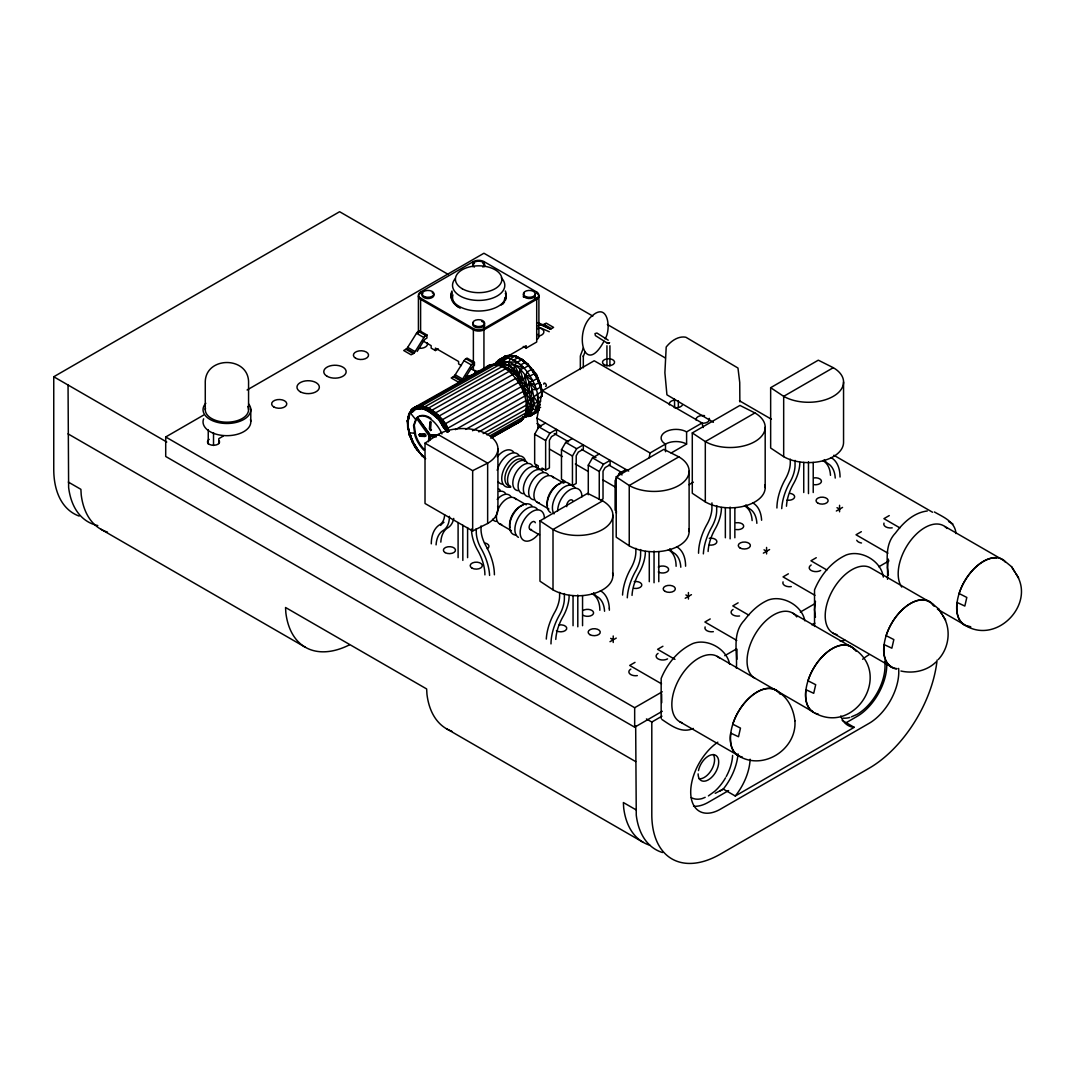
<?xml version="1.0" encoding="UTF-8"?>
<svg xmlns="http://www.w3.org/2000/svg" width="1075" height="1075" viewBox="0 0 1075 1075"><rect width="100%" height="100%" fill="white"/><g stroke="black" fill="none" stroke-linecap="round" stroke-linejoin="round"><path stroke-width="1.5" d="M580.339 356.215L580.339 369.504M539.018 410.032L530.781 415.729L524.116 416.778L530.781 415.729L539.018 410.032L522.88 417.597C534.275 412.061 531.05 396.07 526.952 386.651L522.987 385.697L447.536 428.334C441.879 432.083 441.368 417.866 436.181 416.657C429.678 408.661 413.472 403.071 408.769 415.729L409.468 415.125L407.922 421.722L407.895 428.159L407.963 419.949L407.344 420.809L408.433 429.731L407.64 420.191L409.602 412.921L407.6 421.454C410.771 390.883 443.881 412.773 448.92 431.384M513.192 356.524L510.518 355.274L511.203 355.502L503.543 360.81L502.2 366.575L428.643 408.003C422.892 406.014 415.461 404.711 411.214 410.18L414.09 408.554M542.284 395.909L540.483 385.401L537.285 377.755L527.704 364.385L534.974 373.455M407.936 427.218L407.963 424.088M739.855 401.848L739.734 382.485L737.974 368.04L685.863 337.241C678.204 335.696 670.746 341.299 666.204 347.01L664.888 372.743L666.93 394.821L713.397 422.287M431.29 543.843L431.344 541.8A42.409 24.483 60 0 1 439.232 525.03L440.226 524.412A24.47 14.123 60 0 0 444.647 514.912M550.991 643.912L551.045 641.815A42.409 24.483 -60 0 1 558.946 615.921L559.941 614.148A24.47 14.123 -60 0 0 564.362 599.541L564.402 593.561M698.548 553.235L698.602 551.139A42.409 24.483 -60 0 1 706.503 525.245L707.498 523.471A24.47 14.123 -60 0 0 711.919 508.878L711.959 502.885M776.916 507.991L776.983 505.895A42.409 24.483 -60 0 1 784.871 480.001L785.865 478.227A24.47 14.123 -60 0 0 790.286 463.621L790.327 459.159M490.146 435.738L524.761 416.24C530.109 400.034 520.945 382.391 509.214 371.372C507.911 367.274 508.435 362.53 510.235 358.647L514.562 356.215L516.82 356.551L519.615 358.526L516.336 357.196L522.92 360.488L529.343 366.091L522.907 360.098L516.107 356.457C530.862 364.008 540.658 379.811 542.27 396.137M445.346 429.436C439.635 419.048 423.671 400.572 410.959 412.572C416.307 411.658 413.217 405.812 418.645 405.893L492.189 364.452C503.167 362.772 512.775 370.364 518.822 378.857L518.58 382.498L445.037 423.926C439.487 416.966 433.346 410.368 425.149 406.592L498.706 365.151L514.455 364.909L524.116 368.134C534.611 379.905 545.858 403.528 530.781 415.729L530.445 413.539C543.305 393.625 517.129 348.905 492.767 365.03L489.34 365.191L413.284 408.07L411.214 410.18M428.522 441.771L428.952 435.684L416.603 418.457L417.651 417.503L430.403 435.294L430.363 436.638L436.369 436.84M429.422 428.925C431.062 407.976 430.954 438.587 430.148 428.522L430.712 421.884M430.081 440.024L430.403 435.294L417.409 417.57L419.626 415.998A22.172 12.645 60.6 0 1 430.9 418.377M527.704 364.385L528.443 365.702L524.116 368.134C518.298 362.06 509.698 355.758 500.869 358.687L497.456 364.25L492.767 365.03L503.543 360.81M661.622 694.02L661.716 702.728M736.98 649.192L736.926 659.311M815.441 601.247L814.527 609.727L815.441 617.157M888.407 559.107L887.507 567.6L888.407 575.031M448.772 431.451L442.174 419.814L515.731 378.373L523.391 379.986L527.261 371.869L531.587 369.437C539.946 376.384 539.663 378.669 529.075 382.257L526.952 386.651L523.391 379.986L513.998 369.047L514.455 364.909C523.202 355.906 527.314 363.122 514.562 356.215L521.59 359.722L528.443 365.702L521.966 359.561L528.389 364.707M521.079 386.893L518.822 378.857C526.307 389.325 530.163 402.722 526.562 415.34L532.985 409.212L536.304 409.736L540.631 407.304M541.8 390.494L540.604 384.796L540.631 387.148L536.304 389.593L532.125 389.553L530.647 400.29L525.85 400.666L472.489 430.726M408.137 418.699L408.513 416.2M526.414 409.199L527.758 400.222L530.566 406.404L528.053 406.928L526.414 409.199L483.145 433.588M514.455 364.909L518.983 373.993L513.837 372.931L512.573 374.637L439.03 416.079C437.713 413.942 434.999 416.818 437.041 418.094C434.488 415.138 414.587 402.467 432.177 410.099L505.72 368.658L508.368 368.335L518.983 373.993L519.924 369.504L524.116 368.134L517.263 362.154L510.235 358.647M432.177 410.099L430.618 412.491L424.034 409.199L425.095 409.078M538.132 428.159L537.003 418.162L542.284 390.736L594.206 360.757L702.015 422.999L703.144 427.568M649.152 457.816L650.079 452.978L665.492 444.083A14.929 8.613 0 0 1 686.602 444.083L686.602 431.895L702.015 422.999M407.412 421.131L408.849 414.211M407.922 421.722L409.468 415.125M542.297 392.993L541.719 391.73L537.393 394.162L537.943 402.708L536.304 409.736L534.141 403.501L540.832 401.083M407.64 420.191L409.602 412.921M527.758 400.222L526.414 405.073L478.818 431.895M526.495 416.831L530.445 413.539L532.622 414.587L536.949 412.142M605.037 338.88C611.299 330.052 608.437 302.223 592.849 315.217M535.202 412.491C532.018 416.737 545.697 404.523 534.786 413.324M537.393 394.162L533.845 396.796L530.566 406.404L534.141 403.501L529.169 411.523L528.053 406.928L524.761 416.24L526.884 412.639L532.985 409.212M422.529 455.827L416.804 449.713L409.468 434.018L409.468 435.335L409.602 433.064C412.101 439.057 412.773 447.2 418.645 450.788L413.915 443.37M528.053 406.928L525.85 412.961L486.921 434.891M580.46 355.583L583.389 347.87M585.069 351.821L583.322 356.416L583.322 367.825M465.636 429.409L524.761 396.097L526.024 392.98L529.411 393.558L532.125 389.553M603.975 341.286C583.859 378.279 573.163 330.63 592.352 315.66M609.485 342.697L609.485 342.67A1.492 1.29 -51.5 0 1 607.12 342.791L607.026 342.495A1.492 0.914 -3.4 0 0 608.813 343.019L609.471 342.683M410.811 410.865L410.596 413.203L415.568 419.398L416.28 418.995M530.781 415.729L531.587 414.332L527.099 415.797M538.279 469.117L538.279 465.865L534.665 463.782L534.665 434.219L538.884 426.896L545.522 423.08M545.643 470.124L545.643 440.548L549.862 433.238L556.501 429.409L556.501 433.749L551.515 436.625L549.406 440.28L549.406 467.947L545.643 470.124L542.028 468.042M565.087 481.345L561.472 479.262L561.472 449.686L565.705 442.376L572.33 438.56M572.451 485.591L572.451 456.028L576.67 448.718L583.308 444.889L583.308 449.229L578.323 452.105L576.213 455.76L576.213 483.428L572.451 485.591L568.85 483.508M588.28 494.742L588.28 465.166L592.513 457.856L599.138 454.026M599.259 499.432L599.259 471.508L603.492 464.198L610.116 460.369L610.116 464.709L605.131 467.585L603.021 471.24L603.021 498.907L600.522 500.359M625.946 469.506L619.321 473.336L615.102 480.646L615.102 510.222M408.554 414.923C411.107 408.675 415.488 405.503 421.79 405.88L495.347 364.438L502.2 366.575L509.214 371.372L435.671 412.813L431.801 410.368L439.03 416.079M408.594 415.326C419.384 396.097 442.833 418.215 446.985 432.217M416.603 418.457L414.251 425.149L415.716 435.227A22.172 12.645 60.6 0 0 424.518 449.713M494.688 364.976L496.301 362.248L500.869 358.687L494.621 364.546C501.246 361.052 508.703 364.801 513.998 369.047M526.884 412.639L521.079 421.091L492.35 437.337M495.105 364.25L498.37 360.125L505.196 356.255L511.203 355.502L508.058 355.516L495.105 364.25L496.301 362.248M426.95 334.957L425.834 335.602A4.139 2.392 -60 0 0 423.899 337.563L415.111 351.619A4.34 2.499 -60 0 1 413.297 353.554L411.107 354.804L403.716 350.531L405.893 349.281A4.34 2.499 -60 0 0 407.707 347.346L416.495 333.29A4.139 2.392 -60 0 1 418.444 331.328L419.546 330.683L426.95 334.957L426.95 338.034L425.834 338.679A4.139 2.392 -60 0 0 423.899 340.641L417.14 351.458M474.438 362.382L473.336 363.014A4.139 2.392 -60 0 0 471.401 364.989L462.599 379.045A4.34 2.499 -60 0 1 460.785 380.967L458.608 382.23L451.204 377.957L453.395 376.693A4.34 2.499 -60 0 0 455.209 374.772L463.997 360.716A4.139 2.392 -60 0 1 465.932 358.741L467.047 358.109L474.438 362.382L474.438 365.46L473.336 366.105A4.139 2.392 -60 0 0 471.401 368.067L463.782 380.241M519.937 420.58L518.58 422.529L515.731 423.268M938.3 659.526C949.144 647.997 951.563 628.888 942.802 615.572M508.058 355.516L505.196 356.255L500.627 359.803L505.196 356.255L510.934 355.261M409.078 431.989L409.172 432.795L415.246 433.279M500.627 359.803L505.196 356.255M936.016 661.985C926.946 670.948 913.159 673.823 900.931 671.015M583.268 356.578L583.322 356.295A1.492 0.793 2.2 0 0 583.12 355.892M411.282 410.032C426.251 399.174 442.658 418.82 447.939 431.828M411.174 410.462C425.996 399.712 442.228 419.156 447.455 432.042M501.676 358.875L505.599 356.107L511.203 355.502M502.146 358.835C506.016 354.831 512.023 355.476 517.102 356.792M536.492 411.577L539.059 409.763M425.015 443.155L438.036 434.502A35.072 20.25 0 0 1 487.647 434.502A35.072 20.25 0 0 1 487.647 463.137L487.647 523.471L472.664 530.983L425.015 503.476L425.015 443.155L472.664 470.662L487.647 463.137L438.036 434.502M715.238 793.337L723.26 789.077A42.032 24.268 -60 0 0 738.014 753.83M408.325 428.817L412.948 442.457L411.9 439.218M79.187 516.081A97.032 56.021 -60 0 1 53.75 469.197L53.75 376.761L339.619 211.721L448.288 274.447M662.267 711.274L634.667 727.211L165.711 456.472L165.711 436.974L203.498 415.152M247.089 389.983L483.938 253.243L592.836 316.104M420.607 331.194L420.607 298.138A7.458 4.313 0 0 1 420.607 292.037L473.376 261.574A7.458 4.313 0 0 1 483.938 261.574L536.707 292.037A7.458 4.313 0 0 1 536.707 298.138L536.707 342.011L526.159 348.098L523.27 346.446M223.183 436.127L218.789 438.667L218.789 443.585M423.241 341.098L431.156 345.666L431.156 348.098L435.388 350.544L438.264 348.878M420.607 298.138L473.376 328.601A7.458 4.313 0 0 0 483.938 328.601L536.707 298.138M537.769 325.819L538.884 325.174A4.139 2.392 -60 0 1 540.819 324.905L549.607 328.816A4.34 2.499 -60 0 0 551.421 328.641L553.598 327.391L546.207 323.118L544.017 324.381A4.34 2.499 -60 0 1 542.203 324.543L537.809 322.581M537.769 328.896L538.884 328.265A4.139 2.392 -60 0 1 540.819 327.983L549.271 331.745M486.841 366.629L489.34 365.191M494.487 363.941L497.362 362.288M507.44 356.47L526.159 345.666L526.159 348.098M492.861 436.463L502.858 430.685M539.972 520.864L587.622 493.358L602.605 500.869A35.072 20.25 0 0 1 602.605 529.518A35.072 20.25 0 0 1 553.007 529.518L539.972 520.864L539.972 581.199L553.007 589.839A35.072 20.25 0 0 0 593.319 593.682A35.072 20.25 0 0 0 612.589 572.881M616.217 476.843L663.866 449.337L678.849 456.862A35.072 20.25 0 0 1 678.849 485.497A35.072 20.25 0 0 1 629.238 485.497L616.217 476.843L616.217 537.178L629.238 545.831A35.072 20.25 0 0 0 669.55 549.674A35.072 20.25 0 0 0 688.82 528.86M692.287 432.929L739.936 405.423L754.919 412.934A35.072 20.25 0 0 1 754.919 441.583A35.072 20.25 0 0 1 705.308 441.583L692.287 432.929L692.287 493.264L705.308 501.904A35.072 20.25 0 0 0 745.62 505.747A35.072 20.25 0 0 0 764.889 484.946M770.654 387.685L818.303 360.179L833.286 367.69A35.072 20.25 0 0 1 833.286 396.339A35.072 20.25 0 0 1 783.675 396.339L770.654 387.685L770.654 448.02L783.675 456.66A35.072 20.25 0 0 0 821.905 461.054A35.072 20.25 0 0 0 843.553 442.349L843.553 382.015M671.122 453.018L686.602 444.083M602.605 500.869L553.007 529.518L553.007 589.839M678.849 456.862L629.238 485.497L629.238 545.831M754.919 412.934L705.308 441.583L705.308 501.904M833.286 367.69L783.675 396.339L783.675 456.66M689.035 484.677L693.362 482.178M609.995 641.694L616.23 638.093M685.218 598.264L691.44 594.663M763.358 553.141L769.593 549.553M836.337 511.015L842.558 507.413M635.016 662.361L629.681 665.438L661.555 683.848M662.912 646.263L657.591 649.327L674.966 659.365M710.226 618.945L704.891 622.022L736.778 640.418M738.122 602.833L732.801 605.91L748.738 615.115M788.365 573.822L783.043 576.899L814.917 595.308M816.274 557.71L810.94 560.787L826.89 569.992M861.344 531.695L856.022 534.772L887.896 553.168M889.253 515.583L883.919 518.661L899.856 527.865M165.711 436.974L634.667 707.713L662.267 691.776M724.752 655.696L736.375 648.991M800.311 612.078L814.85 603.693M878.786 566.78L888.958 560.895M811.947 624.871L814.85 623.191M646.424 718.947L651.799 722.051L661.958 716.178M728.608 790.582L708.412 802.246A42.032 24.268 -60 0 1 693.55 806.237M845.514 723.085L857.057 716.42A42.032 24.268 -60 0 0 886.781 664.955M720.196 790.945L723.26 789.077L735.273 796.011L854.208 727.332A42.032 24.268 -60 0 1 840.798 715.95M492.659 436.437L502.751 430.672M495.898 362.92L498.787 361.294M513.729 360.071L518.056 357.626M520.757 364.868L525.084 362.436M429.866 422.623L430.591 422.22M419.223 434.434L424.477 434.649L424.907 436.45L419.653 436.248L418.82 434.878L419.949 434.031L425.203 434.246M419.828 436.275L425.781 436.02L425.861 434.905M422.865 434.555L423.59 434.152M430.833 429.879C432.741 429.624 429.718 430.202 430.148 428.522M424.303 434.609L425.028 434.206M534.45 373.549L530.123 375.995L524.909 375.417L526.952 386.651L518.822 378.857M424.907 436.45L425.633 436.047M455.37 429.651L523.162 391.461L522.987 385.697L529.411 393.558L529.075 382.257L534.692 384.958L539.018 382.525M537.943 398.57L540.832 396.944M537.393 406.458L540.282 404.832M491.436 436.853L523.162 418.968L524.345 416.966L521.079 421.091L490.791 438.143M499.7 432.217L502.616 430.591M411.322 411.389L415.259 409.239L420.889 408.527L419.868 406.914L421.79 405.88M708.412 795.903L714.673 791.334A34.252 19.78 -60 0 0 725.531 777.83M530.445 413.539L522.88 417.597L526.696 416.186L528.739 416.482L531.587 414.332L527.771 416.213M498.854 361.603L506.876 357.935M851.494 716.81L857.057 714.391A39.533 22.83 -60 0 0 884.671 661.112M705.187 797.327L702.136 798.577A34.252 19.78 -60 0 1 691.279 797.596M540.792 385.025L537.661 377.473M428.952 435.684L436.611 435.509M522.544 417.167L526.696 416.186L523.565 416.71M492.767 365.03L495.347 364.438M927.282 510.988C913.777 512.627 903.322 522.611 895.475 533.025C883.247 545.791 888.393 563.555 887.507 579.304M840.274 641.358L845.071 640.27M693.308 728.447C681.684 733.822 671.149 725.598 661.851 719.43M506.486 356.201L511.324 355.395M419.949 434.031L420.553 435.872M497.456 364.25L508.865 361.939L517.263 362.154M415.071 408.742L420.889 408.527M429.745 434.797L438.761 435.106M510.518 355.274L516.82 356.551M815.307 713.303C855.189 734.601 892.317 674.428 854.262 648.897M842.209 720.411L854.208 727.332M516.47 356.443L522.786 359.803M934.377 511.955C943.205 517.062 955.258 521.684 955.957 533.563M607.348 324.489L665.425 358.015M739.466 400.773L771.407 419.21M833.837 455.249L932.562 512.251M948.54 521.469L952.893 523.982M544.017 324.381L551.421 328.641M542.203 324.543L550.467 329.192M538.347 323.481L540.819 324.905M837.008 507.682L839.562 509.16M929.257 601.704L870.683 567.882A37.665 21.755 -60 0 0 831.244 592.889A37.665 21.755 -60 0 0 837.049 634.626M937.413 609.149L964.557 624.817M542.284 390.736L650.079 452.978M418.444 331.328L425.834 335.602M465.932 358.741L473.336 363.014M416.495 333.29L423.899 337.563M463.997 360.716L471.401 364.989M470.743 368.523L473.376 370.042A7.458 4.313 0 0 0 481.519 370.969M461.417 365.567L458.608 363.941L458.608 361.509L435.388 348.098L435.388 350.544M537.003 418.162L628.687 471.092M764.029 549.822L766.582 551.287M407.707 347.346L415.111 351.619M455.209 374.772L462.599 379.045M537.003 423.59L541.316 426.076M554.243 433.547L568.621 441.852M581.562 449.323L595.94 457.614M608.867 465.085L621.807 472.557M406.847 348.73L414.251 353.003M454.349 376.156L461.739 380.416M405.893 349.281L413.297 353.554M453.395 376.693L460.785 380.967M538.884 426.896L549.862 433.238M565.705 442.376L576.67 448.718M592.513 457.856L603.492 464.198M619.321 473.336L622.062 474.922M534.665 434.219L545.643 440.548M561.472 449.686L572.451 456.028M588.28 465.166L599.259 471.508M549.459 449.068L562.4 456.539M575.34 464.01L588.28 471.482M602.645 479.773L615.585 487.244M833.004 633.135L891.592 666.957M792.53 613.005L851.104 646.827M551.945 476.319L563.824 483.172M537.016 502.173L548.895 509.026M685.89 594.932L688.43 596.41M514.414 497.98L526.293 504.833M530.096 529.451L539.556 534.907M499.485 523.834L511.364 530.687M717.321 656.435L813.439 712.08A37.665 21.755 -60 0 1 815.374 665.425A37.665 21.755 -60 0 1 854.423 649.582M610.681 638.362L613.22 639.827M679.642 721.674L738.229 755.497M53.75 376.761L166.759 442.013M68.047 433.87L635.674 761.597M68.316 482.07L80.894 489.327L81.203 494.715A97.032 56.021 -60 0 0 107.46 532.071M635.943 809.784L623.366 802.528L623.688 807.903A97.032 56.021 -60 0 0 649.945 845.259M100.714 529.128L305.367 647.284M446.474 728.743L643.199 842.33M831.096 457.601L832.09 458.219A42.409 24.483 -60 0 1 839.978 475.002L840.045 477.031M752.728 502.845L753.723 503.463A42.409 24.483 -60 0 1 761.611 520.246M676.659 546.758L677.653 547.377A42.409 24.483 -60 0 1 685.541 564.16L685.595 566.202M600.414 590.78L601.422 591.398A42.409 24.483 -60 0 1 609.31 608.181M608.235 340.184L596.921 333.022L594.986 333.613L595.389 335.588L606.69 342.737M524.909 375.417L532.622 380.389M513.837 372.931L523.391 379.986L519.924 369.504M1018.616 577.987L1011.535 566.673L1005.38 561.647A37.974 21.93 -60 0 0 959.088 593.508L966.815 597.445L964.826 606.058L957.032 602.43A37.974 21.93 -60 0 0 966.425 626.053C997.775 644.086 1036.139 603.209 1015.767 573.445M932.415 603.787L938.556 608.813L945.637 620.127M508.744 365.446L518.983 373.993M522.302 359.52L528.349 364.479M425.162 457.869L420.889 454.134L425.66 458.77M421.843 455.504L425.391 458.716M533.361 370.458L536.532 376.196M439.998 421.588L445.023 429.583M522.907 360.098L526.199 363.028M425.176 458.125L420.889 454.134L424.034 457.197M430.699 412.047L437.041 418.094M532.3 369.585L533.375 370.647L528 364.317M529.075 382.257L536.304 389.593M502.778 365.379L505.72 368.658M419.398 452.105L413.821 443.894M422.233 455.907L415.259 446.77M537.943 402.708L533.845 396.796L530.647 400.29L526.024 392.98M447.536 428.334C446.998 424.114 438.681 418.041 442.672 425.458M508.368 368.335L512.573 374.637M531.587 369.437L536.949 377.957L540.631 387.148L537.285 377.755M1011.535 566.673L1014.706 571.752M938.556 608.813L941.727 613.879M533.187 370.485L540.698 385.199M412.706 442.618L417.033 449.74M532.931 370.593L536.949 377.957M414.896 445.211L417.302 449.632L415.783 446.662M448.49 431.545L447.119 428.562L448.396 431.613M409.535 435.026L412.907 442.645L409.468 434.018L412.679 442.725L409.441 435.2M537.54 377.486L540.765 386.207L539.26 381.867M411.644 438.882L412.948 442.457M409.602 433.064L411.214 437.7M540.604 384.796L542.499 392.751M408.513 428.495L409.037 430.672M407.734 427.474L409.629 435.429M883.301 577.073C881.352 561.096 861.33 549.419 846.321 554.942C831.539 561.647 820.601 575.098 814.527 589.893L814.527 626.456M804.839 620.812C802.165 605.601 782.694 594.663 768.168 600.065C758.399 604.311 750.659 611.85 744.357 620.275C731.726 633.497 737.531 651.987 736.375 668.22M729.629 664.229C726.955 649.031 707.484 638.08 692.958 643.495C678.177 650.187 667.239 663.638 661.165 678.433L661.165 718.342M522.987 385.697L524.761 396.097M408.433 429.731L407.963 419.949M541.719 391.73L542.002 396.003M407.425 420.486L407.707 427.958M609.31 608.181L609.364 610.21M494.406 574.789L494.352 572.693A42.409 24.483 60 0 0 486.451 546.799L485.457 545.038A24.47 14.123 60 0 1 481.036 530.432L480.995 525.957M678.312 400.679L678.379 407.197M674.509 399.053L674.603 407.21M839.562 505.29L839.562 511.808M813.224 462.411L813.224 492.525M808.481 461.82L808.481 493.6M803.737 462.411L803.737 492.525M795.07 460.382L795.03 466.362A24.47 14.123 -60 0 1 790.622 480.968L789.614 482.742A42.409 24.483 -60 0 0 781.727 508.636M766.582 547.43L766.582 553.947M765.185 427.259L765.185 487.593M734.857 507.669L734.857 537.769M730.113 507.064L730.113 538.844M725.356 507.669L725.356 537.769M716.702 505.626L716.662 511.619A24.47 14.123 -60 0 1 712.241 526.212L711.247 527.986A42.409 24.483 -60 0 0 703.359 553.88M689.115 471.172L689.115 531.507M688.43 592.54L688.43 599.057M665.492 451.702L665.492 444.083A14.929 8.613 0 0 1 665.492 431.895A14.929 8.613 0 0 1 686.602 431.895M658.787 551.582L658.787 581.696M654.043 550.978L654.043 582.758M651.799 722.051L651.799 814.474A97.032 56.021 -60 0 0 720.411 854.087L869.07 768.262A97.032 56.021 -60 0 0 937.091 660.104M649.287 551.582L649.287 581.696M640.633 549.553L640.593 555.533A24.47 14.123 -60 0 1 636.185 570.126L635.177 571.9A42.409 24.483 -60 0 0 627.289 597.794M635.889 548.317L635.849 552.792A24.47 14.123 -60 0 1 631.428 567.385L630.434 569.159A42.409 24.483 -60 0 0 622.546 595.053M635.674 725.773L636.266 815.173A97.032 56.021 -60 0 0 662.523 852.529M634.667 707.713L634.667 727.211M613.22 635.97L613.22 642.487M612.884 515.194L612.884 575.528M609.915 345.76L609.915 365.903M606.932 345.76L606.932 365.903M582.556 595.59L582.556 625.704M577.799 594.999L577.799 626.779M573.056 595.59L573.056 625.704M559.645 592.338L559.605 596.8A24.47 14.123 -60 0 1 555.197 611.406L554.189 613.18A42.409 24.483 -60 0 0 546.302 639.074M538.898 296.31L538.898 336.529M536.707 292.037L536.707 293.26A7.458 4.313 0 0 1 536.707 299.347L483.938 329.823A7.458 4.313 0 0 1 473.376 329.823L420.607 299.347A7.458 4.313 0 0 1 418.672 295.195M497.927 448.826L497.927 509.147M483.938 261.574L483.938 262.784A7.458 4.313 0 0 0 483.199 262.421M483.938 328.601L483.938 370.042M476.252 528.698L476.292 533.173A24.47 14.123 60 0 0 480.7 547.78L481.708 549.54A42.409 24.483 60 0 1 489.595 575.434M473.376 261.574L473.376 262.784M473.376 328.601L473.376 370.042M472.664 470.662L472.664 530.983M467.598 527.556L467.598 557.656M462.841 525.272L462.841 560.398M458.098 522.531L458.098 557.656M420.607 292.037L420.607 293.26M418.417 296.31L418.417 333.169M250.784 409.185L250.784 421.373M248.567 409.696L248.567 383.493C249.817 355.543 204.022 355.543 205.271 383.493L205.271 409.696M213.522 432.674L213.522 445.507M208.241 429.624L208.241 444.056M68.047 385.025L68.625 487.445A97.032 56.021 -60 0 0 97.798 525.567M892.21 527.852A6.719 3.883 0 0 1 883.986 523.108M861.505 542.996A6.719 3.883 0 0 1 856.748 540.255M820.668 570.489A6.719 3.883 0 0 1 811.168 570.489A6.719 3.883 0 0 1 811.168 565.007M791.281 586.614A6.719 3.883 0 0 1 783.057 581.857M739.56 615.988A6.719 3.883 0 0 1 731.994 614.188A6.719 3.883 0 0 1 733.069 609.498M713.343 631.683A6.719 3.883 0 0 1 705.119 626.927M667.562 658.881A6.719 3.883 0 0 1 658.061 658.881A6.719 3.883 0 0 1 658.061 653.398M637.327 675.611A6.719 3.883 0 0 1 629.762 673.81A6.719 3.883 0 0 1 630.837 669.12M543.493 469.184A6.06 3.494 0 0 1 536.076 464.897M562.883 482.191A6.06 3.494 0 0 1 562.883 480.377M616.499 513.151A6.06 3.494 0 0 1 616.499 511.337M219.367 440.911A6.06 3.494 0 0 1 211.95 445.198A6.06 3.494 0 0 1 209.235 439.339M790.138 493.385A6.06 3.494 0 0 1 794.425 497.671A6.06 3.494 0 0 1 787.007 500.144M813.815 477.905A6.06 3.494 0 0 1 821.448 481.278A6.06 3.494 0 0 1 813.815 484.664M709.258 538.266A6.06 3.494 0 0 1 716.891 541.652A6.06 3.494 0 0 1 709.258 545.025M736.066 522.786A6.06 3.494 0 0 1 743.698 526.172A6.06 3.494 0 0 1 736.066 529.545M634.196 581.602A6.06 3.494 0 0 1 641.815 584.988A6.06 3.494 0 0 1 634.196 588.361M658.29 567.036A6.06 3.494 0 0 1 666.849 567.036A6.06 3.494 0 0 1 666.849 571.981A6.06 3.494 0 0 1 658.29 571.981M559.121 624.951A6.06 3.494 0 0 1 566.552 629.224A6.06 3.494 0 0 1 556.407 630.797M583.214 610.372A6.06 3.494 0 0 1 591.788 610.372A6.06 3.494 0 0 1 591.788 615.317A6.06 3.494 0 0 1 583.214 615.317M484.516 542.915A6.06 3.494 0 0 1 487.23 548.761M427.272 342.858A7.579 4.381 0 0 1 419.277 348.354M474.989 370.418A7.579 4.381 0 0 1 465.703 375.78M538.266 327.687A7.579 4.381 0 0 1 543.883 331.92A7.579 4.381 0 0 1 538.266 336.152M682.464 404.899A6.719 3.883 0 0 1 674.24 407.64M669.483 404.899A6.719 3.883 0 0 1 674.24 400.142M709.272 418.363A6.719 3.883 0 0 1 701.048 423.12M696.291 420.379A6.719 3.883 0 0 1 704.528 415.622M451.809 731.215A97.032 56.021 -60 0 1 426.963 694.329L426.641 688.941L285.533 607.482L285.856 612.857A97.032 56.021 -60 0 0 349.388 644.893M713.195 754.475A14.553 8.398 -60 0 1 711.569 769.754A14.553 8.398 -60 0 1 699.14 778.824M898.619 668.395A42.032 24.268 -60 0 1 869.07 723.354L720.411 809.179A42.032 24.268 -60 0 1 690.728 793.498A42.032 24.268 -60 0 1 717.831 742.167M862.634 659.257A42.032 24.268 -60 0 1 869.07 654.729M732.599 755.429A34.252 19.78 -60 0 1 726.257 776.526M849.828 717.468A39.533 22.83 -60 0 1 843.082 718.14M750.108 759.205A42.032 24.268 -60 0 1 735.273 796.011M698.468 770.6A14.553 8.398 -60 0 1 715.023 755.013A14.553 8.398 -60 0 1 712.752 776.19A14.553 8.398 -60 0 1 698.118 773.879M419.425 294.147A7.458 4.313 0 0 1 419.962 293.677M537.89 334.365A7.458 4.313 0 0 1 536.707 339.566M504.78 297.52A26.123 15.077 0 0 1 504.377 300.14M503.893 301.43A26.123 15.077 0 0 1 501.286 305.058M460.181 308.189A26.123 15.077 0 0 1 456.042 305.058M454.98 303.902A26.123 15.077 0 0 1 452.938 294.899M501.286 277.793A26.123 15.077 0 0 1 479.799 300.409A26.123 15.077 0 0 1 454.98 278.962M484.623 325.55A5.966 3.453 0 0 1 483.831 327.284M474.438 267.057A5.966 3.453 0 0 1 474.438 262.179A5.966 3.453 0 0 1 482.877 262.179A5.966 3.453 0 0 1 482.877 267.057M535.296 296.31A5.966 3.453 0 0 1 534.49 298.03M523.552 297.197A5.966 3.453 0 0 1 523.35 296.31M451.043 297.52A27.614 15.937 0 0 1 451.984 293.394M505.331 293.394A27.614 15.937 0 0 1 506.271 297.52M505.855 293.529A27.614 15.937 0 0 1 505.331 300.436M504.605 301.752A27.614 15.937 0 0 1 502.576 304.279M457.896 306.818A27.614 15.937 0 0 1 451.984 300.436M451.46 299.078A27.614 15.937 0 0 1 451.984 292.185M472.893 266.734A5.966 3.453 0 0 1 474.438 263.402M482.877 263.402A5.966 3.453 0 0 1 483.831 264.114M484.422 264.947A5.966 3.453 0 0 1 484.422 266.734M535.095 294.201A5.966 3.453 0 0 1 528.537 298.501A5.966 3.453 0 0 1 524.157 293.368M481.64 321.358A5.966 3.453 0 0 1 483.831 326.061A5.966 3.453 0 0 1 475.674 327.324A5.966 3.453 0 0 1 473.484 322.608M432.217 292.655A5.966 3.453 0 0 1 432.567 297.305A5.966 3.453 0 0 1 424.571 297.909A5.966 3.453 0 0 1 422.824 293.368M505.331 290.962A27.614 15.937 0 0 1 478.657 311.024A27.614 15.937 0 0 1 451.984 290.962M423.792 450.116A22.172 12.645 60.6 0 1 414.99 435.63L413.526 425.566L416.213 418.309A22.172 12.645 60.6 0 1 441.946 433.937M543.802 384.245A1.814 1.035 60.6 0 1 544.702 383.076A1.814 1.035 60.6 0 1 546.234 384.877A1.814 1.035 60.6 0 1 545.603 386.368M944.844 526.535A37.665 21.755 -60 0 1 946.968 528.51M901.75 587.071A37.665 21.755 -60 0 1 908.603 543.345A37.665 21.755 -60 0 1 943.648 525.756L1002.236 559.578A37.665 21.755 -60 0 1 1005.555 562.332M970.806 626.927A37.974 21.93 -60 0 1 967.809 626.483M970.08 626.523A37.665 21.755 -60 0 1 960.324 590.135A37.665 21.755 -60 0 1 996.713 557.871M934.256 606.166A37.974 21.93 -60 0 0 909.732 603.881A37.974 21.93 -60 0 0 886.109 635.634L893.836 639.571L891.86 648.198L884.053 644.557A37.974 21.93 -60 0 0 896.295 668.905M897.101 668.663A37.665 21.755 -60 0 1 891.592 623.46A37.665 21.755 -60 0 1 933.49 605.628M754.865 678.258A37.665 21.755 -60 0 1 757.472 630.595A37.665 21.755 -60 0 1 796.763 616.929M856.103 651.289A37.974 21.93 -60 0 0 831.58 648.991A37.974 21.93 -60 0 0 807.97 680.757L815.697 684.694L813.708 693.308L805.914 689.68A37.974 21.93 -60 0 0 818.156 714.028M682.262 722.817A37.665 21.755 -60 0 1 679.642 678.177A37.665 21.755 -60 0 1 719.618 658.128M742.274 756.988A37.665 21.755 -60 0 1 738.848 710.938A37.665 21.755 -60 0 1 780.127 694.181M799.827 462.263A31.188 18.006 -60 0 1 793.122 484.422A35.703 20.613 -60 0 0 786.47 506.231M835.235 478.079A35.703 20.613 -60 0 0 828.583 463.943A31.188 18.006 -60 0 1 824.243 459.643M830.491 475.338A35.703 20.613 -60 0 0 823.84 461.202A31.188 18.006 -60 0 1 822.818 460.57M721.459 507.521A31.188 18.006 -60 0 1 714.754 529.666A35.703 20.613 -60 0 0 708.103 551.475M756.867 523.323A35.703 20.613 -60 0 0 750.216 509.187A31.188 18.006 -60 0 1 745.875 504.887M752.124 520.582A35.703 20.613 -60 0 0 745.472 506.446A31.188 18.006 -60 0 1 744.451 505.814M645.39 551.435A31.188 18.006 -60 0 1 638.684 573.58A35.703 20.613 -60 0 0 632.033 595.402M680.798 567.237A35.703 20.613 -60 0 0 674.146 553.114A31.188 18.006 -60 0 1 669.806 548.801M676.108 566.283A35.703 20.613 -60 0 0 669.403 550.373A31.188 18.006 -60 0 1 668.381 549.742M569.145 595.442A31.188 18.006 -60 0 1 562.453 617.601A35.703 20.613 -60 0 0 555.788 639.41M604.567 611.258A35.703 20.613 -60 0 0 597.915 597.122A31.188 18.006 -60 0 1 593.575 592.822M599.863 610.291A35.703 20.613 -60 0 0 593.158 594.381A31.188 18.006 -60 0 1 592.137 593.749M497.618 506.5A35.072 20.25 0 0 1 487.647 523.471M484.906 574.883A35.703 20.613 60 0 0 478.2 551.233A31.188 18.006 60 0 1 471.495 529.075M449.444 516.336A31.188 18.006 60 0 1 442.739 530.754A35.703 20.613 60 0 0 436.087 544.877M440.831 542.136A35.703 20.613 60 0 1 447.482 528.013A31.188 18.006 60 0 0 453.744 518.405M440.602 525.433A42.409 24.483 60 0 1 443.975 522.275M499.123 491.463A14.929 8.613 -60 0 1 505.532 493.452M497.214 499.391A14.929 8.613 -60 0 1 510.813 496.489M496.395 521.469A14.929 8.613 -60 0 1 492.538 519.238M498.585 488.843A14.929 8.613 -60 0 1 500.265 490.402M538.347 534.168A17.16 9.917 -60 0 1 520.878 536.909A17.16 9.917 -60 0 1 530.177 512.95A17.16 9.917 -60 0 1 544.42 518.526M515.664 535.081A17.16 9.917 -60 0 1 513.151 514.482A17.16 9.917 -60 0 1 532.246 506.365M518.419 537.352A17.16 9.917 -60 0 1 519.615 515.637A17.16 9.917 -60 0 1 537.513 509.416M509.953 527.57A14.929 8.613 -60 0 1 522.88 505.183M501.676 524.506A14.929 8.613 -60 0 1 499.485 506.607A14.929 8.613 -60 0 1 516.094 499.539M531.547 529.518A4.475 2.58 -60 0 1 529.988 524.345A4.475 2.58 -60 0 1 535.323 522.746M528.658 496.744A14.929 8.613 -60 0 1 526.468 478.832A14.929 8.613 -60 0 1 543.063 471.777M533.926 499.794A14.929 8.613 -60 0 1 531.749 481.882A14.929 8.613 -60 0 1 548.344 474.828M523.377 493.707A14.929 8.613 -60 0 1 521.187 475.795A14.929 8.613 -60 0 1 537.796 468.727M518.096 490.657A14.929 8.613 -60 0 1 515.906 472.745A14.929 8.613 -60 0 1 532.515 465.677M510.638 486.935A14.929 8.613 -60 0 1 511.673 468.042A14.929 8.613 -60 0 1 527.234 462.64M510.182 486.088A14.929 8.613 -60 0 1 507.991 468.176A14.929 8.613 -60 0 1 524.6 461.108M510.732 486.921A17.16 9.917 -60 0 1 505.29 466.617A17.16 9.917 -60 0 1 525.594 461.175M497.188 470.312A17.16 9.917 -60 0 1 507.534 455.168A17.16 9.917 -60 0 1 519.104 455.451M502.522 484.167A17.16 9.917 -60 0 1 498.088 481.6M497.255 456.848A17.16 9.917 -60 0 1 513.837 452.4M550.682 512.641A17.16 9.917 -60 0 1 551.865 490.926A17.16 9.917 -60 0 1 569.777 484.691M554.028 513.89A17.16 9.917 -60 0 1 558.462 492.189A17.16 9.917 -60 0 1 575.044 487.741M557.683 510.88A17.16 9.917 -60 0 1 569.817 489.851A17.16 9.917 -60 0 1 581.951 496.865M547.484 505.895A14.929 8.613 -60 0 1 560.411 483.508M539.207 502.845A14.929 8.613 -60 0 1 537.016 484.933A14.929 8.613 -60 0 1 553.625 477.864M566.78 506.661A4.475 2.58 -60 0 1 568.917 500.883A4.475 2.58 -60 0 1 572.854 501.071M250.462 419.572A23.878 13.787 0 0 1 226.261 435.671A23.878 13.787 0 0 1 203.632 418.82M248.621 403.945A23.878 13.787 0 0 1 226.261 423.483A23.878 13.787 0 0 1 205.809 403.259M247.828 406.471A21.648 12.497 0 0 1 228.343 422.166A21.648 12.497 0 0 1 205.459 408.07M794.909 720.814C796.992 748.455 764.768 770.264 740.084 756.733A37.974 21.93 -60 0 1 730.691 733.096L738.498 736.738L740.473 728.111L732.747 724.174A37.974 21.93 -60 0 1 779.053 692.327C788.62 698.656 793.592 709.688 794.909 720.814M514.293 424.088L511.297 425.66L514.267 424.074M327.042 376.263A11.193 6.463 0 0 0 345.774 373.374A11.193 6.463 0 0 0 332.067 365.46A11.193 6.463 0 0 0 327.042 376.263M300.234 391.743A11.193 6.463 0 0 0 318.966 388.854A11.193 6.463 0 0 0 305.26 380.94A11.193 6.463 0 0 0 300.234 391.743M273.843 406.982A7.579 4.381 0 0 0 286.528 405.02A7.579 4.381 0 0 0 277.243 399.658A7.579 4.381 0 0 0 273.843 406.982M355.61 358.23A7.579 4.381 0 0 0 368.295 356.268A7.579 4.381 0 0 0 359.01 350.907A7.579 4.381 0 0 0 355.61 358.23M604.244 364.694A6.06 3.494 0 0 0 614.389 363.135A6.06 3.494 0 0 0 606.958 358.848A6.06 3.494 0 0 0 604.244 364.694M817.806 503.1A6.06 3.494 0 0 0 827.938 501.541A6.06 3.494 0 0 0 820.521 497.255A6.06 3.494 0 0 0 817.806 503.1M740.057 547.995A6.06 3.494 0 0 0 750.189 546.423A6.06 3.494 0 0 0 742.771 542.136A6.06 3.494 0 0 0 740.057 547.995M664.982 591.331A6.06 3.494 0 0 0 675.127 589.758A6.06 3.494 0 0 0 667.709 585.472A6.06 3.494 0 0 0 664.982 591.331M589.92 634.667A6.06 3.494 0 0 0 600.065 633.094A6.06 3.494 0 0 0 592.634 628.821A6.06 3.494 0 0 0 589.92 634.667M471.965 568.111A6.06 3.494 0 0 0 482.097 566.538A6.06 3.494 0 0 0 474.68 562.265A6.06 3.494 0 0 0 471.965 568.111M445.157 552.631A6.06 3.494 0 0 0 455.289 551.072A6.06 3.494 0 0 0 447.872 546.785A6.06 3.494 0 0 0 445.157 552.631M425.015 296.848A5.966 3.453 0 0 0 433.964 293.865A5.966 3.453 0 0 0 425.015 290.882A5.966 3.453 0 0 0 425.015 296.848M475.674 326.101A5.966 3.453 0 0 0 484.623 323.118A5.966 3.453 0 0 0 475.674 320.135A5.966 3.453 0 0 0 475.674 326.101M526.333 296.848A5.966 3.453 0 0 0 535.296 293.865A5.966 3.453 0 0 0 526.333 290.882A5.966 3.453 0 0 0 526.333 296.848M462.223 288.732A23.247 13.424 0 0 0 501.111 282.712A23.247 13.424 0 0 0 472.637 266.277A23.247 13.424 0 0 0 462.223 288.732"/></g></svg>
